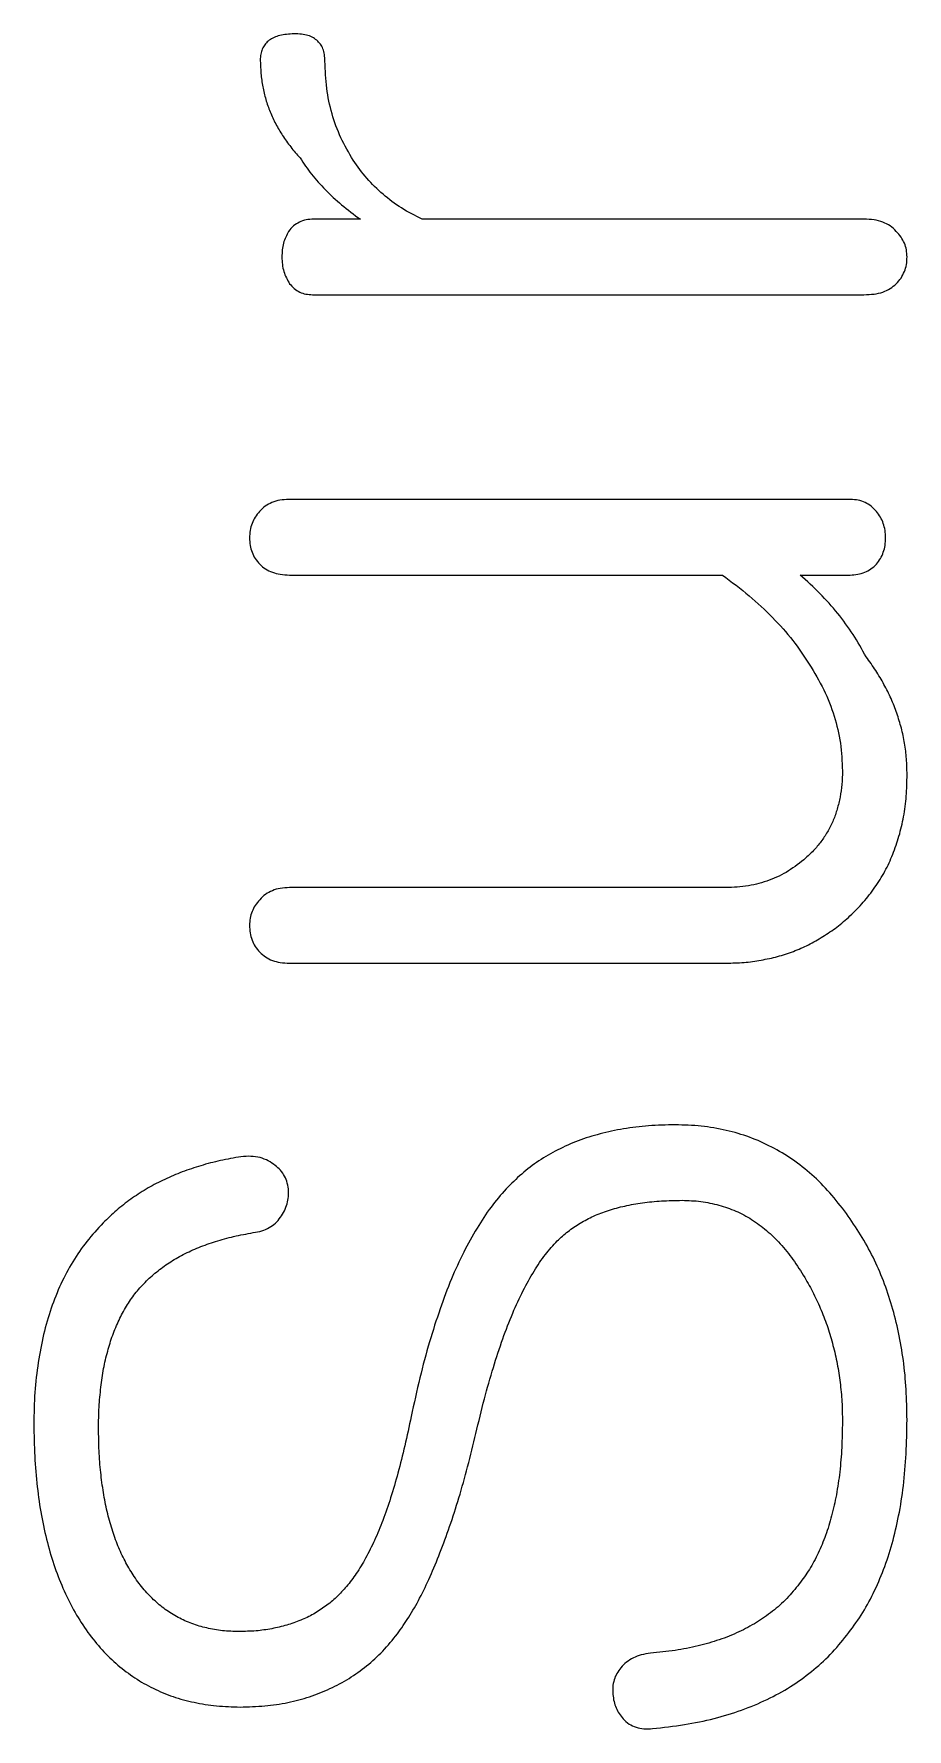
# Model space of a CAD drawing. Header units: millimetres. Extents: x 60229 to 91621, y 21923 to 36546.
# Drawn here: x 69863.611 to 69865.428, y 30039.252 to 30042.78 of the extents above; entities that cross this region are included whole.
import ezdxf

# ---------------------------------------------------------------- set-up
doc = ezdxf.new("R2010")
doc.units = ezdxf.units.MM

# ---------------------------------------------------------------- blocks, each defined once
blk = doc.blocks.new('PS2-40S3P40G-DM')
at = {"color": 7, "linetype": 'Continuous', "lineweight": 0}
for p, q in [((11.7127, 29.8672), (11.6156, 29.8672)), ((12.7606, 29.8672), (11.8416, 29.8672)), ((11.6135, 29.7102), (12.7606, 29.7102)), ((12.7329, 29.284), (11.5637, 29.284)), ((11.5651, 29.127), (12.4662, 29.127)), ((12.6278, 29.127), (12.7319, 29.127)), ((12.4732, 28.4765), (11.5651, 28.4765)), ((11.5655, 28.3195), (12.4743, 28.3195))]:
    blk.add_line(p, q, dxfattribs=at)
for points, knots in [([(11.5707, 30.2528), (11.5656, 30.2524), (11.5558, 30.2517), (11.5421, 30.2492), (11.5306, 30.2444), (11.5208, 30.2387), (11.5136, 30.2305), (11.5082, 30.2213), (11.505, 30.2103), (11.5046, 30.2026), (11.5045, 30.1985)], [0, 0, 0, 0, 0.159709, 0.303623, 0.428479, 0.543814, 0.651291, 0.759797, 0.873017, 1, 1, 1, 1]), ([(11.5707, 30.2528), (11.5656, 30.2524), (11.5558, 30.2517), (11.5421, 30.2492), (11.5306, 30.2444), (11.5208, 30.2387), (11.5136, 30.2305), (11.5082, 30.2213), (11.505, 30.2103), (11.5046, 30.2026), (11.5045, 30.1985)], [0, 0, 0, 0, 0.159709, 0.303623, 0.428479, 0.543814, 0.651291, 0.759797, 0.873017, 1, 1, 1, 1]), ([(11.6391, 30.196), (11.6389, 30.2007), (11.6386, 30.2095), (11.6354, 30.2217), (11.63, 30.2321), (11.622, 30.2401), (11.6123, 30.2468), (11.6002, 30.2508), (11.5861, 30.2529), (11.5761, 30.2528), (11.5707, 30.2528)], [0, 0, 0, 0, 0.1369719, 0.2570705, 0.3655379, 0.47422, 0.5850271, 0.7081461, 0.8428864, 1, 1, 1, 1]), ([(11.6391, 30.196), (11.6389, 30.2007), (11.6386, 30.2095), (11.6354, 30.2217), (11.63, 30.2321), (11.622, 30.2401), (11.6123, 30.2468), (11.6002, 30.2508), (11.5861, 30.2529), (11.5761, 30.2528), (11.5707, 30.2528)], [0, 0, 0, 0, 0.1369719, 0.2570705, 0.3655379, 0.47422, 0.5850271, 0.7081461, 0.8428864, 1, 1, 1, 1]), ([(11.5045, 30.1985), (11.5048, 30.1891), (11.5053, 30.1705), (11.5094, 30.1431), (11.5155, 30.1163), (11.5249, 30.0906), (11.5362, 30.0652), (11.551, 30.041), (11.5676, 30.0171), (11.5806, 30.0023), (11.5872, 29.9948)], [0, 0, 0, 0, 0.124706, 0.247344, 0.368939, 0.489585, 0.612893, 0.737851, 0.867437, 1, 1, 1, 1]), ([(11.5045, 30.1985), (11.5048, 30.1891), (11.5053, 30.1705), (11.5094, 30.1431), (11.5155, 30.1163), (11.5249, 30.0906), (11.5362, 30.0652), (11.551, 30.041), (11.5676, 30.0171), (11.5806, 30.0023), (11.5872, 29.9948)], [0, 0, 0, 0, 0.124706, 0.247344, 0.368939, 0.489585, 0.612893, 0.737851, 0.867437, 1, 1, 1, 1]), ([(11.6979, 29.9903), (11.6889, 30.0056), (11.6709, 30.0362), (11.6524, 30.0866), (11.6413, 30.1403), (11.6398, 30.1771), (11.6391, 30.196)], [0, 0, 0, 0, 0.245175, 0.490111, 0.739217, 1, 1, 1, 1]), ([(11.6979, 29.9903), (11.6889, 30.0056), (11.6709, 30.0362), (11.6524, 30.0866), (11.6413, 30.1403), (11.6398, 30.1771), (11.6391, 30.196)], [0, 0, 0, 0, 0.245175, 0.490111, 0.739217, 1, 1, 1, 1]), ([(11.5872, 29.9948), (11.5949, 29.9834), (11.6106, 29.96), (11.6401, 29.9278), (11.6739, 29.8961), (11.6995, 29.877), (11.7127, 29.8672)], [0, 0, 0, 0, 0.229047, 0.468989, 0.726614, 1, 1, 1, 1]), ([(11.5872, 29.9948), (11.5949, 29.9834), (11.6106, 29.96), (11.6401, 29.9278), (11.6739, 29.8961), (11.6995, 29.877), (11.7127, 29.8672)], [0, 0, 0, 0, 0.229047, 0.468989, 0.726614, 1, 1, 1, 1]), ([(11.8416, 29.8672), (11.8269, 29.8746), (11.7979, 29.8891), (11.7594, 29.9183), (11.7252, 29.9514), (11.707, 29.9773), (11.6979, 29.9903)], [0, 0, 0, 0, 0.257758, 0.506113, 0.753111, 1, 1, 1, 1]), ([(11.8416, 29.8672), (11.8269, 29.8746), (11.7979, 29.8891), (11.7594, 29.9183), (11.7252, 29.9514), (11.707, 29.9773), (11.6979, 29.9903)], [0, 0, 0, 0, 0.257758, 0.506113, 0.753111, 1, 1, 1, 1]), ([(11.5633, 29.842), (11.5593, 29.834), (11.5507, 29.8173), (11.5498, 29.7985), (11.5493, 29.7887)], [0, 0, 0, 0, 0.479688, 1, 1, 1, 1]), ([(11.5633, 29.842), (11.5593, 29.834), (11.5507, 29.8173), (11.5498, 29.7985), (11.5493, 29.7887)], [0, 0, 0, 0, 0.479688, 1, 1, 1, 1]), ([(11.6156, 29.8672), (11.6103, 29.8671), (11.6, 29.8667), (11.5858, 29.8615), (11.573, 29.8535), (11.5667, 29.846), (11.5633, 29.842)], [0, 0, 0, 0, 0.262786, 0.509296, 0.744857, 1, 1, 1, 1]), ([(11.6156, 29.8672), (11.6103, 29.8671), (11.6, 29.8667), (11.5858, 29.8615), (11.573, 29.8535), (11.5667, 29.846), (11.5633, 29.842)], [0, 0, 0, 0, 0.262786, 0.509296, 0.744857, 1, 1, 1, 1]), ([(12.8279, 29.842), (12.8239, 29.846), (12.8158, 29.8541), (12.7995, 29.8616), (12.7811, 29.8668), (12.7677, 29.8671), (12.7606, 29.8672)], [0, 0, 0, 0, 0.227904, 0.460669, 0.715473, 1, 1, 1, 1]), ([(12.8279, 29.842), (12.8239, 29.846), (12.8158, 29.8541), (12.7995, 29.8616), (12.7811, 29.8668), (12.7677, 29.8671), (12.7606, 29.8672)], [0, 0, 0, 0, 0.227904, 0.460669, 0.715473, 1, 1, 1, 1]), ([(12.8503, 29.7887), (12.8501, 29.7937), (12.8495, 29.8035), (12.8452, 29.8176), (12.838, 29.8307), (12.8313, 29.8382), (12.8279, 29.842)], [0, 0, 0, 0, 0.249381, 0.496227, 0.739652, 1, 1, 1, 1]), ([(12.8503, 29.7887), (12.8501, 29.7937), (12.8495, 29.8035), (12.8452, 29.8176), (12.838, 29.8307), (12.8313, 29.8382), (12.8279, 29.842)], [0, 0, 0, 0, 0.249381, 0.496227, 0.739652, 1, 1, 1, 1]), ([(11.5493, 29.7887), (11.5499, 29.7783), (11.5511, 29.7585), (11.5608, 29.7412), (11.5655, 29.733)], [0, 0, 0, 0, 0.524484, 1, 1, 1, 1]), ([(11.5493, 29.7887), (11.5499, 29.7783), (11.5511, 29.7585), (11.5608, 29.7412), (11.5655, 29.733)], [0, 0, 0, 0, 0.524484, 1, 1, 1, 1]), ([(12.8279, 29.733), (12.8314, 29.7368), (12.8382, 29.7444), (12.8452, 29.7581), (12.8496, 29.773), (12.8501, 29.7834), (12.8503, 29.7887)], [0, 0, 0, 0, 0.250478, 0.49468, 0.743084, 1, 1, 1, 1]), ([(12.8279, 29.733), (12.8314, 29.7368), (12.8382, 29.7444), (12.8452, 29.7581), (12.8496, 29.773), (12.8501, 29.7834), (12.8503, 29.7887)], [0, 0, 0, 0, 0.250478, 0.49468, 0.743084, 1, 1, 1, 1]), ([(11.5655, 29.733), (11.5686, 29.7296), (11.5748, 29.7229), (11.5863, 29.7152), (11.5995, 29.711), (11.6088, 29.7105), (11.6135, 29.7102)], [0, 0, 0, 0, 0.2522645, 0.4961027, 0.7439034, 1, 1, 1, 1]), ([(11.5655, 29.733), (11.5686, 29.7296), (11.5748, 29.7229), (11.5863, 29.7152), (11.5995, 29.711), (11.6088, 29.7105), (11.6135, 29.7102)], [0, 0, 0, 0, 0.2522645, 0.4961027, 0.7439034, 1, 1, 1, 1]), ([(12.7606, 29.7102), (12.7677, 29.7105), (12.7809, 29.7109), (12.7996, 29.715), (12.8154, 29.7224), (12.8238, 29.7295), (12.8279, 29.733)], [0, 0, 0, 0, 0.289295, 0.546036, 0.780589, 1, 1, 1, 1]), ([(12.7606, 29.7102), (12.7677, 29.7105), (12.7809, 29.7109), (12.7996, 29.715), (12.8154, 29.7224), (12.8238, 29.7295), (12.8279, 29.733)], [0, 0, 0, 0, 0.289295, 0.546036, 0.780589, 1, 1, 1, 1]), ([(11.5637, 29.284), (11.5575, 29.2839), (11.5455, 29.2835), (11.5288, 29.2783), (11.5141, 29.2707), (11.5067, 29.263), (11.5031, 29.2591)], [0, 0, 0, 0, 0.275222, 0.529163, 0.765549, 1, 1, 1, 1]), ([(11.5637, 29.284), (11.5575, 29.2839), (11.5455, 29.2835), (11.5288, 29.2783), (11.5141, 29.2707), (11.5067, 29.263), (11.5031, 29.2591)], [0, 0, 0, 0, 0.275222, 0.529163, 0.765549, 1, 1, 1, 1]), ([(12.7869, 29.2591), (12.7833, 29.263), (12.7764, 29.2704), (12.7632, 29.2782), (12.7486, 29.2835), (12.7382, 29.2838), (12.7329, 29.284)], [0, 0, 0, 0, 0.254234, 0.494983, 0.742204, 1, 1, 1, 1]), ([(12.7869, 29.2591), (12.7833, 29.263), (12.7764, 29.2704), (12.7632, 29.2782), (12.7486, 29.2835), (12.7382, 29.2838), (12.7329, 29.284)], [0, 0, 0, 0, 0.254234, 0.494983, 0.742204, 1, 1, 1, 1]), ([(11.5031, 29.2591), (11.4999, 29.2553), (11.4936, 29.2476), (11.4868, 29.2344), (11.4829, 29.2196), (11.4823, 29.2094), (11.482, 29.2041)], [0, 0, 0, 0, 0.248815, 0.490605, 0.737375, 1, 1, 1, 1]), ([(11.5031, 29.2591), (11.4999, 29.2553), (11.4936, 29.2476), (11.4868, 29.2344), (11.4829, 29.2196), (11.4823, 29.2094), (11.482, 29.2041)], [0, 0, 0, 0, 0.248815, 0.490605, 0.737375, 1, 1, 1, 1]), ([(12.8055, 29.2041), (12.8053, 29.2094), (12.805, 29.2196), (12.8014, 29.2342), (12.7954, 29.2475), (12.7897, 29.2553), (12.7869, 29.2591)], [0, 0, 0, 0, 0.266754, 0.516368, 0.757207, 1, 1, 1, 1]), ([(12.8055, 29.2041), (12.8053, 29.2094), (12.805, 29.2196), (12.8014, 29.2342), (12.7954, 29.2475), (12.7897, 29.2553), (12.7869, 29.2591)], [0, 0, 0, 0, 0.266754, 0.516368, 0.757207, 1, 1, 1, 1]), ([(11.482, 29.2041), (11.4823, 29.199), (11.4829, 29.1888), (11.4868, 29.1742), (11.4936, 29.1608), (11.5001, 29.1533), (11.5034, 29.1494)], [0, 0, 0, 0, 0.2574057, 0.5047237, 0.7470504, 1, 1, 1, 1]), ([(11.482, 29.2041), (11.4823, 29.199), (11.4829, 29.1888), (11.4868, 29.1742), (11.4936, 29.1608), (11.5001, 29.1533), (11.5034, 29.1494)], [0, 0, 0, 0, 0.2574057, 0.5047237, 0.7470504, 1, 1, 1, 1]), ([(12.7866, 29.1494), (12.7895, 29.1533), (12.7954, 29.161), (12.8014, 29.1743), (12.805, 29.1889), (12.8053, 29.199), (12.8055, 29.2041)], [0, 0, 0, 0, 0.246782, 0.488235, 0.738483, 1, 1, 1, 1]), ([(12.7866, 29.1494), (12.7895, 29.1533), (12.7954, 29.161), (12.8014, 29.1743), (12.805, 29.1889), (12.8053, 29.199), (12.8055, 29.2041)], [0, 0, 0, 0, 0.246782, 0.488235, 0.738483, 1, 1, 1, 1]), ([(11.5034, 29.1494), (11.5072, 29.146), (11.515, 29.1389), (11.5299, 29.132), (11.5467, 29.1277), (11.5588, 29.1272), (11.5651, 29.127)], [0, 0, 0, 0, 0.229023, 0.466222, 0.718447, 1, 1, 1, 1]), ([(11.5034, 29.1494), (11.5072, 29.146), (11.515, 29.1389), (11.5299, 29.132), (11.5467, 29.1277), (11.5588, 29.1272), (11.5651, 29.127)], [0, 0, 0, 0, 0.229023, 0.466222, 0.718447, 1, 1, 1, 1]), ([(12.7319, 29.127), (12.7372, 29.1273), (12.7476, 29.1278), (12.7623, 29.132), (12.7756, 29.1393), (12.7828, 29.146), (12.7866, 29.1494)], [0, 0, 0, 0, 0.260661, 0.512686, 0.750297, 1, 1, 1, 1]), ([(12.7319, 29.127), (12.7372, 29.1273), (12.7476, 29.1278), (12.7623, 29.132), (12.7756, 29.1393), (12.7828, 29.146), (12.7866, 29.1494)], [0, 0, 0, 0, 0.260661, 0.512686, 0.750297, 1, 1, 1, 1]), ([(12.4662, 29.127), (12.4851, 29.1129), (12.5216, 29.0854), (12.5705, 29.0398), (12.613, 28.9927), (12.6357, 28.9584), (12.6467, 28.9416)], [0, 0, 0, 0, 0.271401, 0.52665, 0.768877, 1, 1, 1, 1]), ([(12.4662, 29.127), (12.4851, 29.1129), (12.5216, 29.0854), (12.5705, 29.0398), (12.613, 28.9927), (12.6357, 28.9584), (12.6467, 28.9416)], [0, 0, 0, 0, 0.271401, 0.52665, 0.768877, 1, 1, 1, 1]), ([(12.7652, 28.9567), (12.7564, 28.9724), (12.7388, 29.0039), (12.7063, 29.0479), (12.6696, 29.0895), (12.6418, 29.1144), (12.6278, 29.127)], [0, 0, 0, 0, 0.245489, 0.491664, 0.743151, 1, 1, 1, 1]), ([(12.7652, 28.9567), (12.7564, 28.9724), (12.7388, 29.0039), (12.7063, 29.0479), (12.6696, 29.0895), (12.6418, 29.1144), (12.6278, 29.127)], [0, 0, 0, 0, 0.245489, 0.491664, 0.743151, 1, 1, 1, 1]), ([(12.6467, 28.9416), (12.6573, 28.9241), (12.6781, 28.8897), (12.6996, 28.8342), (12.7135, 28.7773), (12.715, 28.7387), (12.7158, 28.7194)], [0, 0, 0, 0, 0.25946, 0.510238, 0.754218, 1, 1, 1, 1]), ([(12.6467, 28.9416), (12.6573, 28.9241), (12.6781, 28.8897), (12.6996, 28.8342), (12.7135, 28.7773), (12.715, 28.7387), (12.7158, 28.7194)], [0, 0, 0, 0, 0.25946, 0.510238, 0.754218, 1, 1, 1, 1]), ([(12.8503, 28.7117), (12.8501, 28.7227), (12.8495, 28.7445), (12.8456, 28.7769), (12.8389, 28.8086), (12.8292, 28.8395), (12.8176, 28.87), (12.8024, 28.8996), (12.7855, 28.9289), (12.772, 28.9473), (12.7652, 28.9567)], [0, 0, 0, 0, 0.12486, 0.247822, 0.369893, 0.492051, 0.616012, 0.740646, 0.868557, 1, 1, 1, 1]), ([(12.8503, 28.7117), (12.8501, 28.7227), (12.8495, 28.7445), (12.8456, 28.7769), (12.8389, 28.8086), (12.8292, 28.8395), (12.8176, 28.87), (12.8024, 28.8996), (12.7855, 28.9289), (12.772, 28.9473), (12.7652, 28.9567)], [0, 0, 0, 0, 0.12486, 0.247822, 0.369893, 0.492051, 0.616012, 0.740646, 0.868557, 1, 1, 1, 1]), ([(12.7158, 28.7194), (12.7156, 28.71), (12.7154, 28.6918), (12.7112, 28.6653), (12.7053, 28.6403), (12.6975, 28.6166), (12.6863, 28.5948), (12.6733, 28.5743), (12.6578, 28.5552), (12.6458, 28.5439), (12.6397, 28.5382)], [0, 0, 0, 0, 0.138291, 0.269234, 0.395348, 0.517715, 0.637457, 0.756299, 0.876625, 1, 1, 1, 1]), ([(12.7158, 28.7194), (12.7156, 28.71), (12.7154, 28.6918), (12.7112, 28.6653), (12.7053, 28.6403), (12.6975, 28.6166), (12.6863, 28.5948), (12.6733, 28.5743), (12.6578, 28.5552), (12.6458, 28.5439), (12.6397, 28.5382)], [0, 0, 0, 0, 0.138291, 0.269234, 0.395348, 0.517715, 0.637457, 0.756299, 0.876625, 1, 1, 1, 1]), ([(12.7315, 28.4176), (12.741, 28.427), (12.7597, 28.4456), (12.7839, 28.4768), (12.8048, 28.51), (12.8213, 28.546), (12.8343, 28.584), (12.8438, 28.6245), (12.8495, 28.6674), (12.8501, 28.6967), (12.8503, 28.7117)], [0, 0, 0, 0, 0.122126, 0.242065, 0.362009, 0.481492, 0.603938, 0.730636, 0.862608, 1, 1, 1, 1]), ([(12.7315, 28.4176), (12.741, 28.427), (12.7597, 28.4456), (12.7839, 28.4768), (12.8048, 28.51), (12.8213, 28.546), (12.8343, 28.584), (12.8438, 28.6245), (12.8495, 28.6674), (12.8501, 28.6967), (12.8503, 28.7117)], [0, 0, 0, 0, 0.122126, 0.242065, 0.362009, 0.481492, 0.603938, 0.730636, 0.862608, 1, 1, 1, 1]), ([(12.6397, 28.5382), (12.6279, 28.5287), (12.6046, 28.51), (12.5638, 28.4906), (12.5197, 28.4786), (12.489, 28.4772), (12.4732, 28.4765)], [0, 0, 0, 0, 0.249887, 0.492575, 0.740364, 1, 1, 1, 1]), ([(12.6397, 28.5382), (12.6279, 28.5287), (12.6046, 28.51), (12.5638, 28.4906), (12.5197, 28.4786), (12.489, 28.4772), (12.4732, 28.4765)], [0, 0, 0, 0, 0.249887, 0.492575, 0.740364, 1, 1, 1, 1]), ([(11.5651, 28.4765), (11.5587, 28.4763), (11.5466, 28.476), (11.5298, 28.4707), (11.5147, 28.4632), (11.5072, 28.4553), (11.5034, 28.4513)], [0, 0, 0, 0, 0.27569, 0.525377, 0.762279, 1, 1, 1, 1]), ([(11.5651, 28.4765), (11.5587, 28.4763), (11.5466, 28.476), (11.5298, 28.4707), (11.5147, 28.4632), (11.5072, 28.4553), (11.5034, 28.4513)], [0, 0, 0, 0, 0.27569, 0.525377, 0.762279, 1, 1, 1, 1]), ([(11.5034, 28.4513), (11.5001, 28.4474), (11.4937, 28.4399), (11.4868, 28.4268), (11.4829, 28.4127), (11.4823, 28.4029), (11.482, 28.398)], [0, 0, 0, 0, 0.258743, 0.501335, 0.748566, 1, 1, 1, 1]), ([(11.5034, 28.4513), (11.5001, 28.4474), (11.4937, 28.4399), (11.4868, 28.4268), (11.4829, 28.4127), (11.4823, 28.4029), (11.482, 28.398)], [0, 0, 0, 0, 0.258743, 0.501335, 0.748566, 1, 1, 1, 1]), ([(11.482, 28.398), (11.4823, 28.3927), (11.4829, 28.3824), (11.4868, 28.3674), (11.4935, 28.3537), (11.5001, 28.3461), (11.5034, 28.3423)], [0, 0, 0, 0, 0.258903, 0.507714, 0.751188, 1, 1, 1, 1]), ([(11.482, 28.398), (11.4823, 28.3927), (11.4829, 28.3824), (11.4868, 28.3674), (11.4935, 28.3537), (11.5001, 28.3461), (11.5034, 28.3423)], [0, 0, 0, 0, 0.258903, 0.507714, 0.751188, 1, 1, 1, 1]), ([(12.4743, 28.3195), (12.4866, 28.3197), (12.5108, 28.32), (12.5463, 28.3255), (12.5809, 28.3324), (12.6137, 28.3435), (12.6455, 28.3571), (12.6753, 28.3747), (12.7049, 28.3939), (12.7226, 28.4097), (12.7315, 28.4176)], [0, 0, 0, 0, 0.130578, 0.257292, 0.381841, 0.504844, 0.625597, 0.7486, 0.873025, 1, 1, 1, 1]), ([(12.4743, 28.3195), (12.4866, 28.3197), (12.5108, 28.32), (12.5463, 28.3255), (12.5809, 28.3324), (12.6137, 28.3435), (12.6455, 28.3571), (12.6753, 28.3747), (12.7049, 28.3939), (12.7226, 28.4097), (12.7315, 28.4176)], [0, 0, 0, 0, 0.130578, 0.257292, 0.381841, 0.504844, 0.625597, 0.7486, 0.873025, 1, 1, 1, 1]), ([(11.5034, 28.3423), (11.5073, 28.3388), (11.5151, 28.3317), (11.5298, 28.3244), (11.5469, 28.3201), (11.559, 28.3197), (11.5655, 28.3195)], [0, 0, 0, 0, 0.227315, 0.465054, 0.715399, 1, 1, 1, 1]), ([(11.5034, 28.3423), (11.5073, 28.3388), (11.5151, 28.3317), (11.5298, 28.3244), (11.5469, 28.3201), (11.559, 28.3197), (11.5655, 28.3195)], [0, 0, 0, 0, 0.227315, 0.465054, 0.715399, 1, 1, 1, 1]), ([(12.3677, 27.983), (12.3492, 27.9826), (12.3132, 27.9819), (12.2609, 27.9755), (12.2119, 27.9649), (12.1659, 27.9508), (12.1234, 27.9316), (12.0837, 27.9089), (12.0477, 27.8814), (12.0265, 27.8601), (12.0158, 27.8495)], [0, 0, 0, 0, 0.142981, 0.2787, 0.407291, 0.530557, 0.650378, 0.767479, 0.883596, 1, 1, 1, 1]), ([(12.3677, 27.983), (12.3492, 27.9826), (12.3132, 27.9819), (12.2609, 27.9755), (12.2119, 27.9649), (12.1659, 27.9508), (12.1234, 27.9316), (12.0837, 27.9089), (12.0477, 27.8814), (12.0265, 27.8601), (12.0158, 27.8495)], [0, 0, 0, 0, 0.142981, 0.2787, 0.407291, 0.530557, 0.650378, 0.767479, 0.883596, 1, 1, 1, 1]), ([(12.7242, 27.7983), (12.7129, 27.8131), (12.691, 27.8419), (12.6531, 27.8796), (12.6125, 27.9115), (12.5691, 27.9376), (12.5229, 27.9582), (12.4736, 27.9725), (12.4216, 27.9816), (12.3859, 27.9825), (12.3677, 27.983)], [0, 0, 0, 0, 0.132997, 0.259831, 0.382232, 0.502548, 0.622631, 0.7441, 0.869909, 1, 1, 1, 1]), ([(12.7242, 27.7983), (12.7129, 27.8131), (12.691, 27.8419), (12.6531, 27.8796), (12.6125, 27.9115), (12.5691, 27.9376), (12.5229, 27.9582), (12.4736, 27.9725), (12.4216, 27.9816), (12.3859, 27.9825), (12.3677, 27.983)], [0, 0, 0, 0, 0.132997, 0.259831, 0.382232, 0.502548, 0.622631, 0.7441, 0.869909, 1, 1, 1, 1]), ([(11.4589, 27.9157), (11.4446, 27.9131), (11.4166, 27.9081), (11.376, 27.8969), (11.3375, 27.8838), (11.3012, 27.8678), (11.2667, 27.8499), (11.2349, 27.8285), (11.2046, 27.8055), (11.1865, 27.7879), (11.1775, 27.779)], [0, 0, 0, 0, 0.136933, 0.268102, 0.396269, 0.520055, 0.642234, 0.762275, 0.880791, 1, 1, 1, 1]), ([(11.4589, 27.9157), (11.4446, 27.9131), (11.4166, 27.9081), (11.376, 27.8969), (11.3375, 27.8838), (11.3012, 27.8678), (11.2667, 27.8499), (11.2349, 27.8285), (11.2046, 27.8055), (11.1865, 27.7879), (11.1775, 27.779)], [0, 0, 0, 0, 0.136933, 0.268102, 0.396269, 0.520055, 0.642234, 0.762275, 0.880791, 1, 1, 1, 1]), ([(11.5322, 27.901), (11.5273, 27.9043), (11.5173, 27.911), (11.4993, 27.9164), (11.4796, 27.9182), (11.466, 27.9166), (11.4589, 27.9157)], [0, 0, 0, 0, 0.229262, 0.468783, 0.720755, 1, 1, 1, 1]), ([(11.5322, 27.901), (11.5273, 27.9043), (11.5173, 27.911), (11.4993, 27.9164), (11.4796, 27.9182), (11.466, 27.9166), (11.4589, 27.9157)], [0, 0, 0, 0, 0.229262, 0.468783, 0.720755, 1, 1, 1, 1]), ([(11.563, 27.8495), (11.5621, 27.8549), (11.5602, 27.8654), (11.5538, 27.8797), (11.5443, 27.8918), (11.5363, 27.8979), (11.5322, 27.901)], [0, 0, 0, 0, 0.265964, 0.513787, 0.751149, 1, 1, 1, 1]), ([(11.563, 27.8495), (11.5621, 27.8549), (11.5602, 27.8654), (11.5538, 27.8797), (11.5443, 27.8918), (11.5363, 27.8979), (11.5322, 27.901)], [0, 0, 0, 0, 0.265964, 0.513787, 0.751149, 1, 1, 1, 1]), ([(11.5465, 27.7906), (11.5494, 27.7951), (11.5551, 27.804), (11.5605, 27.8186), (11.5636, 27.8339), (11.5632, 27.8442), (11.563, 27.8495)], [0, 0, 0, 0, 0.254398, 0.506928, 0.747158, 1, 1, 1, 1]), ([(11.5465, 27.7906), (11.5494, 27.7951), (11.5551, 27.804), (11.5605, 27.8186), (11.5636, 27.8339), (11.5632, 27.8442), (11.563, 27.8495)], [0, 0, 0, 0, 0.254398, 0.506928, 0.747158, 1, 1, 1, 1]), ([(12.0158, 27.8495), (12.0051, 27.8372), (11.9829, 27.8117), (11.9542, 27.7671), (11.9266, 27.7172), (11.9008, 27.661), (11.8778, 27.5984), (11.8555, 27.53), (11.8357, 27.4553), (11.8244, 27.4032), (11.8185, 27.3763)], [0, 0, 0, 0, 0.094104, 0.195557, 0.30602, 0.424317, 0.552915, 0.691474, 0.840561, 1, 1, 1, 1]), ([(12.0158, 27.8495), (12.0051, 27.8372), (11.9829, 27.8117), (11.9542, 27.7671), (11.9266, 27.7172), (11.9008, 27.661), (11.8778, 27.5984), (11.8555, 27.53), (11.8357, 27.4553), (11.8244, 27.4032), (11.8185, 27.3763)], [0, 0, 0, 0, 0.094104, 0.195557, 0.30602, 0.424317, 0.552915, 0.691474, 0.840561, 1, 1, 1, 1]), ([(12.1224, 27.7415), (12.1297, 27.7483), (12.1445, 27.7619), (12.1701, 27.779), (12.1982, 27.7938), (12.2294, 27.8058), (12.2635, 27.8147), (12.3004, 27.8214), (12.3403, 27.8252), (12.3678, 27.8257), (12.3821, 27.826)], [0, 0, 0, 0, 0.10636, 0.215286, 0.328292, 0.446282, 0.571882, 0.705337, 0.847333, 1, 1, 1, 1]), ([(12.1224, 27.7415), (12.1297, 27.7483), (12.1445, 27.7619), (12.1701, 27.779), (12.1982, 27.7938), (12.2294, 27.8058), (12.2635, 27.8147), (12.3004, 27.8214), (12.3403, 27.8252), (12.3678, 27.8257), (12.3821, 27.826)], [0, 0, 0, 0, 0.10636, 0.215286, 0.328292, 0.446282, 0.571882, 0.705337, 0.847333, 1, 1, 1, 1]), ([(12.3821, 27.826), (12.3952, 27.8256), (12.4211, 27.8247), (12.4587, 27.8166), (12.4943, 27.8045), (12.5277, 27.7866), (12.5586, 27.7635), (12.5875, 27.7357), (12.614, 27.7026), (12.6293, 27.6781), (12.6373, 27.6655)], [0, 0, 0, 0, 0.12407, 0.244844, 0.361982, 0.479696, 0.600653, 0.726542, 0.858633, 1, 1, 1, 1]), ([(12.3821, 27.826), (12.3952, 27.8256), (12.4211, 27.8247), (12.4587, 27.8166), (12.4943, 27.8045), (12.5277, 27.7866), (12.5586, 27.7635), (12.5875, 27.7357), (12.614, 27.7026), (12.6293, 27.6781), (12.6373, 27.6655)], [0, 0, 0, 0, 0.12407, 0.244844, 0.361982, 0.479696, 0.600653, 0.726542, 0.858633, 1, 1, 1, 1]), ([(12.8503, 27.3693), (12.8499, 27.3903), (12.849, 27.4317), (12.8436, 27.4924), (12.8331, 27.5503), (12.8198, 27.6057), (12.8017, 27.6579), (12.7805, 27.7078), (12.7544, 27.7545), (12.7342, 27.7837), (12.7242, 27.7983)], [0, 0, 0, 0, 0.1387638, 0.2726261, 0.4017043, 0.5263463, 0.6476869, 0.7660556, 0.8833234, 1, 1, 1, 1]), ([(12.8503, 27.3693), (12.8499, 27.3903), (12.849, 27.4317), (12.8436, 27.4924), (12.8331, 27.5503), (12.8198, 27.6057), (12.8017, 27.6579), (12.7805, 27.7078), (12.7544, 27.7545), (12.7342, 27.7837), (12.7242, 27.7983)], [0, 0, 0, 0, 0.1387638, 0.2726261, 0.4017043, 0.5263463, 0.6476869, 0.7660556, 0.8833234, 1, 1, 1, 1]), ([(11.1775, 27.779), (11.1659, 27.7664), (11.1428, 27.7411), (11.1133, 27.6984), (11.0887, 27.6516), (11.0684, 27.6009), (11.0526, 27.5463), (11.0417, 27.4878), (11.0343, 27.4253), (11.0337, 27.3823), (11.0334, 27.3602)], [0, 0, 0, 0, 0.1126, 0.226202, 0.341434, 0.461161, 0.585638, 0.71602, 0.854163, 1, 1, 1, 1]), ([(11.1775, 27.779), (11.1659, 27.7664), (11.1428, 27.7411), (11.1133, 27.6984), (11.0887, 27.6516), (11.0684, 27.6009), (11.0526, 27.5463), (11.0417, 27.4878), (11.0343, 27.4253), (11.0337, 27.3823), (11.0334, 27.3602)], [0, 0, 0, 0, 0.1126, 0.226202, 0.341434, 0.461161, 0.585638, 0.71602, 0.854163, 1, 1, 1, 1]), ([(11.2437, 27.6315), (11.2505, 27.6396), (11.2642, 27.6559), (11.2884, 27.6772), (11.3149, 27.6967), (11.3444, 27.7139), (11.3769, 27.7285), (11.4119, 27.7411), (11.4498, 27.7514), (11.4762, 27.7562), (11.4897, 27.7587)], [0, 0, 0, 0, 0.112121, 0.225064, 0.340052, 0.460285, 0.585323, 0.716727, 0.85379, 1, 1, 1, 1]), ([(11.2437, 27.6315), (11.2505, 27.6396), (11.2642, 27.6559), (11.2884, 27.6772), (11.3149, 27.6967), (11.3444, 27.7139), (11.3769, 27.7285), (11.4119, 27.7411), (11.4498, 27.7514), (11.4762, 27.7562), (11.4897, 27.7587)], [0, 0, 0, 0, 0.112121, 0.225064, 0.340052, 0.460285, 0.585323, 0.716727, 0.85379, 1, 1, 1, 1]), ([(11.4897, 27.7587), (11.4958, 27.7597), (11.5074, 27.7617), (11.523, 27.7686), (11.5367, 27.7778), (11.5432, 27.7863), (11.5465, 27.7906)], [0, 0, 0, 0, 0.272558, 0.522935, 0.759179, 1, 1, 1, 1]), ([(11.4897, 27.7587), (11.4958, 27.7597), (11.5074, 27.7617), (11.523, 27.7686), (11.5367, 27.7778), (11.5432, 27.7863), (11.5465, 27.7906)], [0, 0, 0, 0, 0.272558, 0.522935, 0.759179, 1, 1, 1, 1]), ([(11.9531, 27.3409), (11.9589, 27.3649), (11.97, 27.411), (11.9886, 27.4767), (12.0081, 27.5363), (12.0286, 27.5897), (12.0502, 27.6369), (12.073, 27.6776), (12.0962, 27.7127), (12.114, 27.7322), (12.1224, 27.7415)], [0, 0, 0, 0, 0.1684548, 0.3234467, 0.4661745, 0.5961938, 0.7139321, 0.8199655, 0.9146309, 1, 1, 1, 1]), ([(11.9531, 27.3409), (11.9589, 27.3649), (11.97, 27.411), (11.9886, 27.4767), (12.0081, 27.5363), (12.0286, 27.5897), (12.0502, 27.6369), (12.073, 27.6776), (12.0962, 27.7127), (12.114, 27.7322), (12.1224, 27.7415)], [0, 0, 0, 0, 0.1684548, 0.3234467, 0.4661745, 0.5961938, 0.7139321, 0.8199655, 0.9146309, 1, 1, 1, 1]), ([(12.6373, 27.6655), (12.6436, 27.6543), (12.6564, 27.6322), (12.672, 27.5971), (12.6858, 27.5613), (12.6965, 27.524), (12.7055, 27.4861), (12.7112, 27.4468), (12.7154, 27.4065), (12.7156, 27.3792), (12.7158, 27.3654)], [0, 0, 0, 0, 0.122426, 0.243835, 0.366795, 0.489023, 0.613874, 0.739243, 0.868218, 1, 1, 1, 1]), ([(12.6373, 27.6655), (12.6436, 27.6543), (12.6564, 27.6322), (12.672, 27.5971), (12.6858, 27.5613), (12.6965, 27.524), (12.7055, 27.4861), (12.7112, 27.4468), (12.7154, 27.4065), (12.7156, 27.3792), (12.7158, 27.3654)], [0, 0, 0, 0, 0.122426, 0.243835, 0.366795, 0.489023, 0.613874, 0.739243, 0.868218, 1, 1, 1, 1]), ([(11.168, 27.3518), (11.1681, 27.3664), (11.1683, 27.3949), (11.1727, 27.4362), (11.1777, 27.4752), (11.1865, 27.5114), (11.1966, 27.5454), (11.2103, 27.5764), (11.2249, 27.6057), (11.2375, 27.623), (11.2437, 27.6315)], [0, 0, 0, 0, 0.148628, 0.289501, 0.422808, 0.548522, 0.668078, 0.78311, 0.893171, 1, 1, 1, 1]), ([(11.168, 27.3518), (11.1681, 27.3664), (11.1683, 27.3949), (11.1727, 27.4362), (11.1777, 27.4752), (11.1865, 27.5114), (11.1966, 27.5454), (11.2103, 27.5764), (11.2249, 27.6057), (11.2375, 27.623), (11.2437, 27.6315)], [0, 0, 0, 0, 0.148628, 0.289501, 0.422808, 0.548522, 0.668078, 0.78311, 0.893171, 1, 1, 1, 1]), ([(11.8185, 27.3763), (11.8142, 27.3558), (11.806, 27.3163), (11.7914, 27.2599), (11.7768, 27.2079), (11.76, 27.1613), (11.7433, 27.1192), (11.7244, 27.0825), (11.7057, 27.0498), (11.6909, 27.0312), (11.6839, 27.0223)], [0, 0, 0, 0, 0.1642474, 0.3166267, 0.457983, 0.587361, 0.7053964, 0.8132736, 0.9115834, 1, 1, 1, 1]), ([(11.8185, 27.3763), (11.8142, 27.3558), (11.806, 27.3163), (11.7914, 27.2599), (11.7768, 27.2079), (11.76, 27.1613), (11.7433, 27.1192), (11.7244, 27.0825), (11.7057, 27.0498), (11.6909, 27.0312), (11.6839, 27.0223)], [0, 0, 0, 0, 0.1642474, 0.3166267, 0.457983, 0.587361, 0.7053964, 0.8132736, 0.9115834, 1, 1, 1, 1]), ([(11.0334, 27.3602), (11.0337, 27.3379), (11.0344, 27.2943), (11.0397, 27.2309), (11.0483, 27.171), (11.0605, 27.1149), (11.0763, 27.0624), (11.0955, 27.0135), (11.1182, 26.9682), (11.1365, 26.9406), (11.1456, 26.927)], [0, 0, 0, 0, 0.1473353, 0.2873874, 0.4198886, 0.5461861, 0.6662094, 0.7814816, 0.892183, 1, 1, 1, 1]), ([(11.0334, 27.3602), (11.0337, 27.3379), (11.0344, 27.2943), (11.0397, 27.2309), (11.0483, 27.171), (11.0605, 27.1149), (11.0763, 27.0624), (11.0955, 27.0135), (11.1182, 26.9682), (11.1365, 26.9406), (11.1456, 26.927)], [0, 0, 0, 0, 0.1473353, 0.2873874, 0.4198886, 0.5461861, 0.6662094, 0.7814816, 0.892183, 1, 1, 1, 1]), ([(11.2398, 27.0465), (11.2341, 27.0561), (11.2223, 27.0756), (11.2076, 27.1074), (11.1955, 27.1419), (11.1852, 27.1789), (11.1777, 27.2185), (11.1721, 27.2606), (11.1685, 27.3053), (11.1682, 27.336), (11.168, 27.3518)], [0, 0, 0, 0, 0.105734, 0.21526, 0.330017, 0.450144, 0.577098, 0.710602, 0.851088, 1, 1, 1, 1]), ([(11.2398, 27.0465), (11.2341, 27.0561), (11.2223, 27.0756), (11.2076, 27.1074), (11.1955, 27.1419), (11.1852, 27.1789), (11.1777, 27.2185), (11.1721, 27.2606), (11.1685, 27.3053), (11.1682, 27.336), (11.168, 27.3518)], [0, 0, 0, 0, 0.105734, 0.21526, 0.330017, 0.450144, 0.577098, 0.710602, 0.851088, 1, 1, 1, 1]), ([(11.7898, 26.9238), (11.7978, 26.9353), (11.8145, 26.9592), (11.8372, 26.9991), (11.8588, 27.044), (11.8792, 27.0939), (11.8993, 27.1484), (11.9186, 27.2081), (11.9367, 27.2727), (11.9475, 27.3177), (11.9531, 27.3409)], [0, 0, 0, 0, 0.0929654, 0.1943457, 0.3049525, 0.424537, 0.552971, 0.6919249, 0.8413726, 1, 1, 1, 1]), ([(11.7898, 26.9238), (11.7978, 26.9353), (11.8145, 26.9592), (11.8372, 26.9991), (11.8588, 27.044), (11.8792, 27.0939), (11.8993, 27.1484), (11.9186, 27.2081), (11.9367, 27.2727), (11.9475, 27.3177), (11.9531, 27.3409)], [0, 0, 0, 0, 0.0929654, 0.1943457, 0.3049525, 0.424537, 0.552971, 0.6919249, 0.8413726, 1, 1, 1, 1]), ([(12.7158, 27.3654), (12.7155, 27.3474), (12.715, 27.3124), (12.7108, 27.2616), (12.7039, 27.2142), (12.6941, 27.1701), (12.6816, 27.1294), (12.6661, 27.0921), (12.6481, 27.058), (12.6333, 27.0378), (12.626, 27.0279)], [0, 0, 0, 0, 0.151867, 0.295299, 0.429837, 0.556118, 0.675853, 0.788995, 0.896625, 1, 1, 1, 1]), ([(12.7158, 27.3654), (12.7155, 27.3474), (12.715, 27.3124), (12.7108, 27.2616), (12.7039, 27.2142), (12.6941, 27.1701), (12.6816, 27.1294), (12.6661, 27.0921), (12.6481, 27.058), (12.6333, 27.0378), (12.626, 27.0279)], [0, 0, 0, 0, 0.151867, 0.295299, 0.429837, 0.556118, 0.675853, 0.788995, 0.896625, 1, 1, 1, 1]), ([(12.7252, 26.9214), (12.7354, 26.9349), (12.7559, 26.9623), (12.7809, 27.0084), (12.8028, 27.0581), (12.8201, 27.1124), (12.8338, 27.1706), (12.8436, 27.233), (12.849, 27.2998), (12.8499, 27.3457), (12.8503, 27.3693)], [0, 0, 0, 0, 0.107139, 0.2164143, 0.3310243, 0.4507888, 0.5761992, 0.7094815, 0.8505184, 1, 1, 1, 1]), ([(12.7252, 26.9214), (12.7354, 26.9349), (12.7559, 26.9623), (12.7809, 27.0084), (12.8028, 27.0581), (12.8201, 27.1124), (12.8338, 27.1706), (12.8436, 27.233), (12.849, 27.2998), (12.8499, 27.3457), (12.8503, 27.3693)], [0, 0, 0, 0, 0.107139, 0.2164143, 0.3310243, 0.4507888, 0.5761992, 0.7094815, 0.8505184, 1, 1, 1, 1]), ([(11.4607, 26.9287), (11.4489, 26.929), (11.4262, 26.9295), (11.3932, 26.9355), (11.3621, 26.9444), (11.3332, 26.9576), (11.3062, 26.974), (11.282, 26.9949), (11.2591, 27.0187), (11.2464, 27.0371), (11.2398, 27.0465)], [0, 0, 0, 0, 0.134019, 0.260329, 0.383152, 0.503567, 0.623175, 0.743827, 0.868819, 1, 1, 1, 1]), ([(11.4607, 26.9287), (11.4489, 26.929), (11.4262, 26.9295), (11.3932, 26.9355), (11.3621, 26.9444), (11.3332, 26.9576), (11.3062, 26.974), (11.282, 26.9949), (11.2591, 27.0187), (11.2464, 27.0371), (11.2398, 27.0465)], [0, 0, 0, 0, 0.134019, 0.260329, 0.383152, 0.503567, 0.623175, 0.743827, 0.868819, 1, 1, 1, 1]), ([(11.6839, 27.0223), (11.6772, 27.0147), (11.6639, 26.9997), (11.6404, 26.981), (11.6156, 26.9646), (11.5884, 26.9515), (11.5593, 26.9415), (11.5282, 26.9341), (11.4951, 26.9294), (11.4724, 26.929), (11.4607, 26.9287)], [0, 0, 0, 0, 0.120873, 0.240293, 0.358766, 0.477139, 0.600262, 0.726958, 0.859848, 1, 1, 1, 1]), ([(11.6839, 27.0223), (11.6772, 27.0147), (11.6639, 26.9997), (11.6404, 26.981), (11.6156, 26.9646), (11.5884, 26.9515), (11.5593, 26.9415), (11.5282, 26.9341), (11.4951, 26.9294), (11.4724, 26.929), (11.4607, 26.9287)], [0, 0, 0, 0, 0.120873, 0.240293, 0.358766, 0.477139, 0.600262, 0.726958, 0.859848, 1, 1, 1, 1]), ([(12.626, 27.0279), (12.6176, 27.0176), (12.6008, 26.997), (12.5707, 26.9701), (12.5371, 26.9467), (12.4999, 26.9271), (12.4592, 26.9105), (12.4146, 26.8982), (12.3668, 26.8884), (12.3334, 26.8854), (12.3162, 26.8839)], [0, 0, 0, 0, 0.112829, 0.226887, 0.341926, 0.460269, 0.584739, 0.715058, 0.852947, 1, 1, 1, 1]), ([(12.626, 27.0279), (12.6176, 27.0176), (12.6008, 26.997), (12.5707, 26.9701), (12.5371, 26.9467), (12.4999, 26.9271), (12.4592, 26.9105), (12.4146, 26.8982), (12.3668, 26.8884), (12.3334, 26.8854), (12.3162, 26.8839)], [0, 0, 0, 0, 0.112829, 0.226887, 0.341926, 0.460269, 0.584739, 0.715058, 0.852947, 1, 1, 1, 1]), ([(11.1456, 26.927), (11.1552, 26.9146), (11.1741, 26.8901), (11.2075, 26.8587), (11.243, 26.8316), (11.2817, 26.8098), (11.3229, 26.7923), (11.3672, 26.7807), (11.414, 26.773), (11.4463, 26.7721), (11.4628, 26.7717)], [0, 0, 0, 0, 0.128108, 0.252231, 0.372789, 0.492391, 0.613375, 0.736928, 0.865352, 1, 1, 1, 1]), ([(11.1456, 26.927), (11.1552, 26.9146), (11.1741, 26.8901), (11.2075, 26.8587), (11.243, 26.8316), (11.2817, 26.8098), (11.3229, 26.7923), (11.3672, 26.7807), (11.414, 26.773), (11.4463, 26.7721), (11.4628, 26.7717)], [0, 0, 0, 0, 0.128108, 0.252231, 0.372789, 0.492391, 0.613375, 0.736928, 0.865352, 1, 1, 1, 1]), ([(11.4628, 26.7717), (11.4798, 26.7722), (11.5131, 26.7731), (11.5615, 26.7802), (11.6071, 26.7921), (11.6497, 26.8091), (11.6896, 26.8304), (11.7264, 26.8567), (11.7605, 26.8876), (11.7799, 26.9116), (11.7898, 26.9238)], [0, 0, 0, 0, 0.136791, 0.266362, 0.39121, 0.513032, 0.633208, 0.75266, 0.874537, 1, 1, 1, 1]), ([(11.4628, 26.7717), (11.4798, 26.7722), (11.5131, 26.7731), (11.5615, 26.7802), (11.6071, 26.7921), (11.6497, 26.8091), (11.6896, 26.8304), (11.7264, 26.8567), (11.7605, 26.8876), (11.7799, 26.9116), (11.7898, 26.9238)], [0, 0, 0, 0, 0.136791, 0.266362, 0.39121, 0.513032, 0.633208, 0.75266, 0.874537, 1, 1, 1, 1]), ([(12.3208, 26.7268), (12.3429, 26.7293), (12.386, 26.7342), (12.4481, 26.7466), (12.5057, 26.7643), (12.5589, 26.7862), (12.6076, 26.813), (12.6517, 26.8444), (12.6915, 26.8802), (12.714, 26.9076), (12.7252, 26.9214)], [0, 0, 0, 0, 0.1443892, 0.2812802, 0.4104956, 0.5344961, 0.653895, 0.7701892, 0.8849971, 1, 1, 1, 1]), ([(12.3208, 26.7268), (12.3429, 26.7293), (12.386, 26.7342), (12.4481, 26.7466), (12.5057, 26.7643), (12.5589, 26.7862), (12.6076, 26.813), (12.6517, 26.8444), (12.6915, 26.8802), (12.714, 26.9076), (12.7252, 26.9214)], [0, 0, 0, 0, 0.1443892, 0.2812802, 0.4104956, 0.5344961, 0.653895, 0.7701892, 0.8849971, 1, 1, 1, 1]), ([(12.3162, 26.8839), (12.3098, 26.8828), (12.2976, 26.8808), (12.2809, 26.8742), (12.266, 26.8656), (12.2583, 26.8574), (12.2545, 26.8534)], [0, 0, 0, 0, 0.274392, 0.524984, 0.764084, 1, 1, 1, 1]), ([(12.3162, 26.8839), (12.3098, 26.8828), (12.2976, 26.8808), (12.2809, 26.8742), (12.266, 26.8656), (12.2583, 26.8574), (12.2545, 26.8534)], [0, 0, 0, 0, 0.274392, 0.524984, 0.764084, 1, 1, 1, 1]), ([(12.2545, 26.8534), (12.2517, 26.8495), (12.2459, 26.8417), (12.2403, 26.8281), (12.2374, 26.8132), (12.2378, 26.8029), (12.238, 26.7976)], [0, 0, 0, 0, 0.2414136, 0.4838995, 0.7353485, 1, 1, 1, 1]), ([(12.2545, 26.8534), (12.2517, 26.8495), (12.2459, 26.8417), (12.2403, 26.8281), (12.2374, 26.8132), (12.2378, 26.8029), (12.238, 26.7976)], [0, 0, 0, 0, 0.2414136, 0.4838995, 0.7353485, 1, 1, 1, 1]), ([(12.238, 26.7976), (12.2395, 26.7881), (12.2424, 26.7694), (12.2538, 26.7545), (12.2594, 26.7472)], [0, 0, 0, 0, 0.512179, 1, 1, 1, 1]), ([(12.238, 26.7976), (12.2395, 26.7881), (12.2424, 26.7694), (12.2538, 26.7545), (12.2594, 26.7472)], [0, 0, 0, 0, 0.512179, 1, 1, 1, 1]), ([(12.2594, 26.7472), (12.2634, 26.7433), (12.2712, 26.7356), (12.2866, 26.7291), (12.3032, 26.7252), (12.3148, 26.7263), (12.3208, 26.7268)], [0, 0, 0, 0, 0.247711, 0.483328, 0.733876, 1, 1, 1, 1]), ([(12.2594, 26.7472), (12.2634, 26.7433), (12.2712, 26.7356), (12.2866, 26.7291), (12.3032, 26.7252), (12.3148, 26.7263), (12.3208, 26.7268)], [0, 0, 0, 0, 0.247711, 0.483328, 0.733876, 1, 1, 1, 1])]:
    blk.add_open_spline(points, degree=3, knots=knots, dxfattribs=at)

msp = doc.modelspace()

# ---------------------------------------------------------------- block references
at = {"lineweight": -2}
msp.add_blockref('PS2-40S3P40G-DM', (69852.5773, 30012.5267), dxfattribs=at)

doc.saveas('drawing.dxf')
